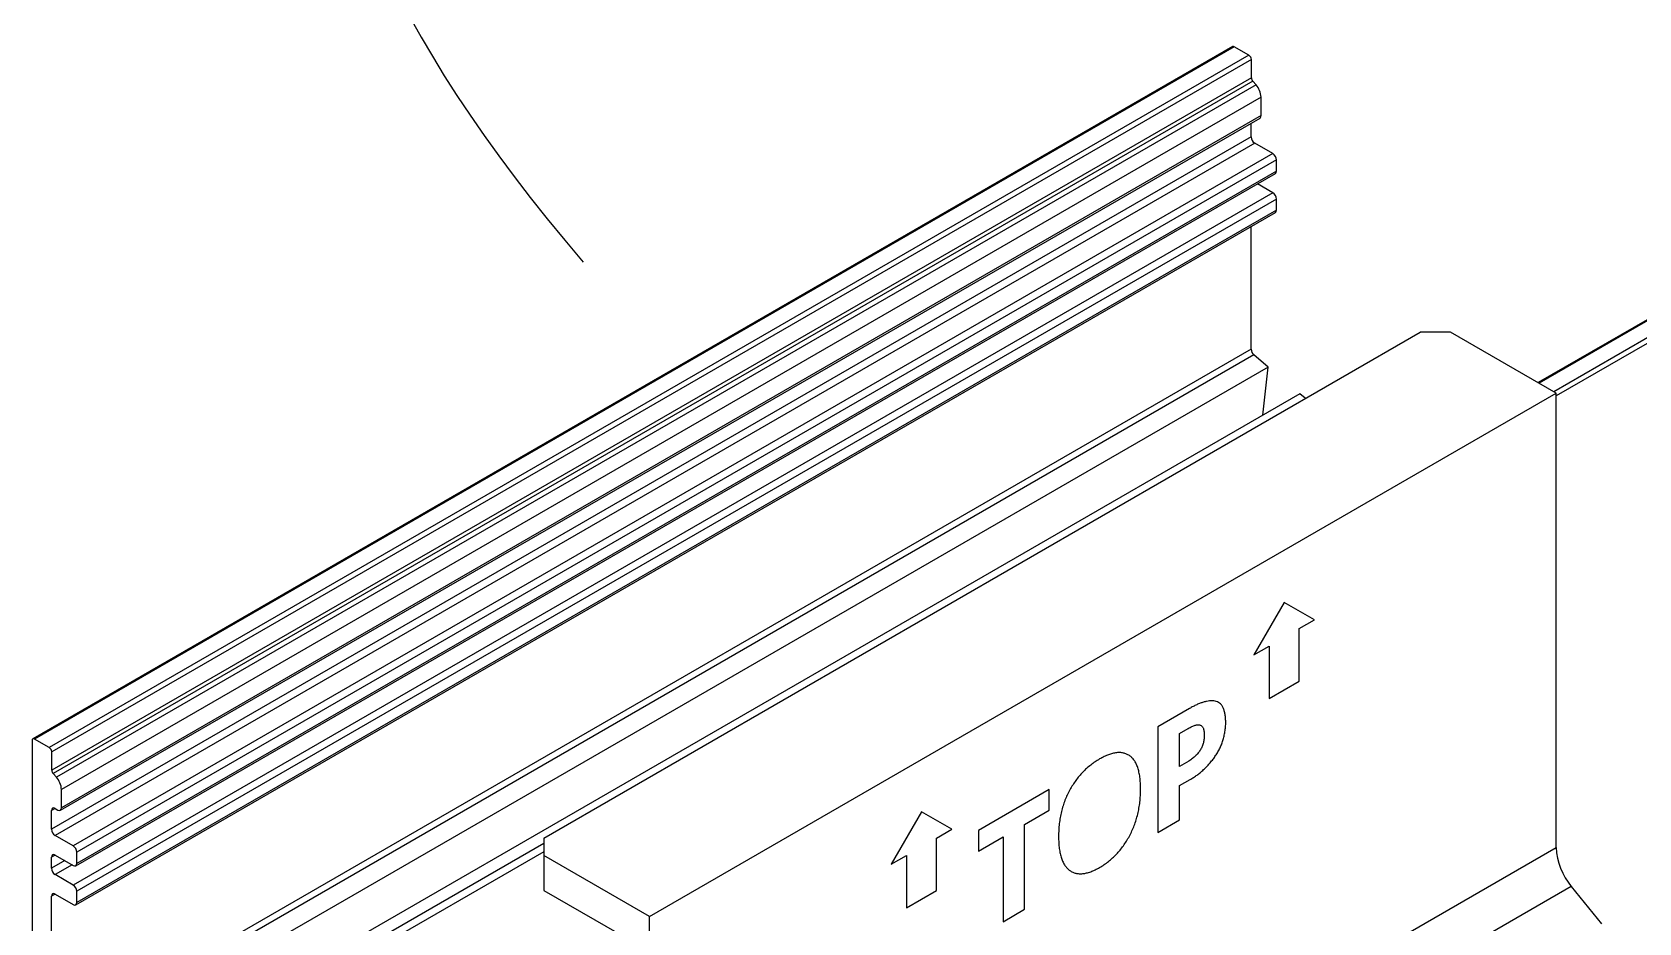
# Model space of a CAD drawing. Extents: x -3.9 to 19, y -12.2 to 0.
# Drawn here: x 10.1 to 14.798, y -8.125 to -5.52 of the extents above; entities that cross this region are included whole.
import ezdxf

# ---------------------------------------------------------------- set-up
doc = ezdxf.new("R2010")
doc.units = 0
doc.header["$LTSCALE"] = 0.5
doc.header["$MEASUREMENT"] = 0
doc.layers.add('Dimension', color=10, linetype='CONTINUOUS')
doc.layers.add('Housing', color=150, linetype='CONTINUOUS')
doc.layers.add('Jig', color=41, linetype='CONTINUOUS', lineweight=13)

msp = doc.modelspace()

# ---------------------------------------------------------------- linework, layer by layer
at = {"layer": 'Dimension', "transparency": 16777216}
msp.add_open_spline([(10.980005, -0.237472), (12.155356, -1.604422), (11.345613, -3.21511), (10.535871, -4.825799), (11.711222, -6.192749)], degree=3, dxfattribs=at)
at = {"layer": 'Housing', "linetype": 'Continuous', "lineweight": 25, "transparency": 16777216}
for p, q in [((13.609911, -5.562744), (10.101649, -7.587195)), ((13.614911, -5.563239), (10.106649, -7.58769)), ((13.658044, -5.58814), (10.149782, -7.612591)), ((13.658044, -5.58814), (13.614911, -5.563239)), ((13.665115, -5.600387), (10.156853, -7.624838)), ((13.665115, -5.654107), (13.665115, -5.600387)), ((13.665115, -5.654107), (10.156853, -7.678558)), ((13.669112, -5.663767), (10.16085, -7.688218)), ((13.67877, -5.674727), (10.170508, -7.699178)), ((13.67877, -5.674727), (13.669112, -5.663767)), ((13.693558, -5.710472), (10.185296, -7.734923)), ((13.693558, -5.764617), (13.693558, -5.710472)), ((10.182188, -7.795935), (13.69045, -5.771484)), ((13.693558, -5.764617), (10.185295, -7.789068)), ((13.664373, -5.826849), (13.664373, -5.786538)), ((13.664373, -5.826849), (10.156111, -7.8513)), ((13.674979, -5.84522), (10.166717, -7.869671)), ((13.727804, -5.875715), (13.674979, -5.84522)), ((13.727804, -5.875715), (10.219542, -7.900166)), ((13.738411, -5.894086), (10.230149, -7.918537)), ((13.738411, -5.926747), (13.738411, -5.894086)), ((10.227041, -7.958066), (13.735304, -5.933615)), ((13.738411, -5.926747), (10.230149, -7.951198)), ((13.727804, -5.990029), (13.682692, -5.963987)), ((13.727804, -5.990029), (10.219542, -8.01448)), ((13.738411, -6.0084), (10.230149, -8.032851)), ((13.738411, -6.041062), (13.738411, -6.0084)), ((10.227041, -8.07238), (13.735304, -6.047929)), ((13.738411, -6.041062), (10.230149, -8.065513)), ((13.664373, -6.447745), (13.664373, -6.088877)), ((14.907997, -6.312113), (14.50354, -6.545284)), ((14.912997, -6.312608), (14.506469, -6.546975)), ((14.95613, -6.337509), (14.549602, -6.571875)), ((14.963201, -6.349756), (14.556491, -6.584227)), ((13.664373, -6.447745), (10.156111, -8.472196)), ((13.672597, -6.464428), (10.164335, -8.488879)), ((13.714357, -6.499651), (13.672597, -6.464428)), ((13.714357, -6.499651), (10.206095, -8.524102)), ((13.698337, -6.640624), (13.714357, -6.499651)), ((13.807073, -6.577852), (10.298811, -8.602303)), ((13.82286, -6.591168), (13.807073, -6.577852)), ((10.099578, -7.591774), (10.099578, -10.951786)), ((10.149782, -7.612591), (10.106649, -7.58769)), ((10.156853, -7.678558), (10.156853, -7.624838)), ((10.170508, -7.699178), (10.16085, -7.688218)), ((10.185295, -7.789068), (10.185296, -7.734923)), ((10.166719, -7.790591), (10.156111, -7.796715)), ((10.156111, -7.8513), (10.156111, -7.796715)), ((10.166717, -7.79059), (10.174689, -7.795192)), ((10.219542, -7.900166), (10.166717, -7.869671)), ((11.59551, -7.893271), (10.326372, -8.62555)), ((10.166719, -7.926829), (10.156111, -7.932953)), ((10.156111, -7.965614), (10.156111, -7.932953)), ((10.166717, -7.926828), (10.219542, -7.957323)), ((10.230149, -7.951198), (10.230149, -7.918537)), ((11.59551, -7.917139), (10.334325, -8.644827)), ((10.195008, -7.94316), (10.156111, -7.965614)), ((10.216222, -7.955407), (10.166717, -7.983985)), ((10.219542, -8.01448), (10.166717, -7.983985)), ((10.230149, -8.065513), (10.230149, -8.032851)), ((10.166719, -8.041144), (10.156111, -8.047268)), ((10.156111, -8.472196), (10.156111, -8.047268)), ((10.166717, -8.041143), (10.219542, -8.071638))]:
    msp.add_line(p, q, dxfattribs=at)
for centre, radius, start, end in [((13.611982, -5.567328), 0.00503, 54.382423, 114.307119), ((13.649763, -5.601085), 0.015368, 2.605478, 57.394522), ((13.680601, -5.653357), 0.015504, 182.771422, 222.181008), ((13.636262, -5.713245), 0.057363, 2.770644, 42.181097), ((13.686208, -5.765428), 0.007394, 305.012981, 6.297654), ((13.687401, -5.825801), 0.023052, 182.605478, 237.394522), ((13.715383, -5.895134), 0.023052, 2.605478, 57.394522), ((13.731061, -5.927558), 0.007395, 305.013333, 6.298847), ((13.715383, -6.009448), 0.023052, 2.605478, 57.394522), ((13.731061, -6.041873), 0.007395, 305.013333, 6.298847), ((13.687845, -6.446543), 0.023502, 182.932409, 229.552016), ((10.103889, -7.591074), 0.004367, 50.796715, 189.214037), ((10.141501, -7.625537), 0.015368, 2.605478, 57.394522), ((10.172338, -7.677808), 0.015504, 182.771422, 222.181008), ((10.128, -7.737696), 0.057363, 2.770644, 42.181097), ((10.162577, -7.795667), 0.006551, 50.796715, 189.214037), ((10.178829, -7.790116), 0.006551, 230.796437, 9.212317), ((10.179139, -7.850252), 0.023052, 182.605478, 237.394522), ((10.162577, -7.931904), 0.006551, 50.796715, 189.214037), ((10.207121, -7.919585), 0.023052, 2.605478, 57.394522), ((10.179139, -7.964566), 0.023052, 182.605478, 237.394522), ((10.223683, -7.952247), 0.006551, 230.796715, 9.214037), ((10.207121, -8.033899), 0.023052, 2.605478, 57.394522), ((10.162577, -8.046219), 0.006551, 50.796715, 189.214037), ((10.223683, -8.066562), 0.006551, 230.796715, 9.214037)]:
    msp.add_arc(centre, radius, start, end, dxfattribs=at)
at = {"layer": 'Jig', "linetype": 'Continuous', "lineweight": 25, "transparency": 16777216}
for p, q in [((11.59551, -7.87699), (14.158747, -6.397265)), ((14.247135, -6.397265), (14.158747, -6.397265)), ((14.556491, -6.575852), (14.247135, -6.397265)), ((11.904866, -8.106603), (14.556491, -6.575852)), ((14.556491, -7.90455), (14.556491, -6.575852)), ((13.761003, -7.188177), (13.672616, -7.341269)), ((13.849391, -7.239219), (13.761003, -7.188177)), ((13.805197, -7.264731), (13.849391, -7.239219)), ((13.805197, -7.417831), (13.805197, -7.264731)), ((13.672616, -7.341269), (13.71681, -7.315756)), ((13.71681, -7.315756), (13.71681, -7.468856)), ((13.71681, -7.468856), (13.805197, -7.417831)), ((13.484009, -7.498514), (13.391248, -7.551996)), ((13.391248, -7.551996), (13.391248, -7.86066)), ((13.45479, -7.571385), (13.480438, -7.556579)), ((13.45479, -7.667741), (13.45479, -7.571385)), ((13.482006, -7.652029), (13.45479, -7.667741)), ((13.074115, -7.735073), (12.866791, -7.854758)), ((13.074115, -7.795499), (13.074115, -7.735073)), ((13.45479, -7.723812), (13.485648, -7.705998)), ((13.45479, -7.823978), (13.45479, -7.723812)), ((13.00202, -7.837119), (13.074115, -7.795499)), ((12.700353, -7.800477), (12.611966, -7.953569)), ((12.788741, -7.851519), (12.700353, -7.800477)), ((13.00202, -8.085357), (13.00202, -7.837119)), ((13.391248, -7.86066), (13.45479, -7.823978)), ((11.59551, -7.87699), (11.59551, -7.928015)), ((12.744547, -7.877032), (12.788741, -7.851519)), ((12.744547, -8.030132), (12.744547, -7.877032)), ((12.866791, -7.854758), (12.866791, -7.915185)), ((12.866791, -7.915185), (12.938886, -7.873565)), ((12.938886, -7.873565), (12.938886, -8.121803)), ((11.59551, -7.928015), (11.59551, -8.030082)), ((11.904866, -8.106603), (11.59551, -7.928015)), ((11.904866, -9.435301), (14.556491, -7.90455)), ((12.611966, -7.953569), (12.65616, -7.928057)), ((12.65616, -7.928057), (12.65616, -8.081157)), ((13.22125, -7.963153), (13.221251, -7.963152)), ((11.59551, -8.030082), (11.816478, -8.157644)), ((14.600685, -8.018455), (11.94906, -9.549206)), ((12.65616, -8.081157), (12.744547, -8.030132)), ((14.600685, -8.018455), (14.689072, -8.128408)), ((11.904866, -9.435301), (11.904866, -8.106603)), ((12.938886, -8.121803), (13.00202, -8.085357))]:
    msp.add_line(p, q, dxfattribs=at)
msp.add_arc((14.748147, -7.895715), 0.19186, 182.639287, 219.772072, dxfattribs=at)
for points, knots in [([(13.590197, -7.538128), (13.590012, -7.533646), (13.589652, -7.524978), (13.588, -7.513192), (13.585488, -7.50295), (13.582047, -7.49432), (13.577575, -7.487437), (13.572306, -7.482041), (13.566049, -7.478343), (13.558839, -7.476435), (13.551035, -7.475729), (13.54277, -7.476009), (13.534061, -7.477268), (13.524904, -7.479598), (13.515323, -7.482787), (13.505277, -7.487046), (13.494784, -7.492284), (13.487644, -7.496412), (13.484009, -7.498514)], [0, 0, 0, 0, 0.07589868, 0.14679792, 0.21254868, 0.2747356, 0.33362825, 0.39025223, 0.44619676, 0.50274123, 0.5600415, 0.61807683, 0.67692769, 0.73734286, 0.79940984, 0.86373385, 0.93062828, 1, 1, 1, 1]), ([(13.480438, -7.556579), (13.482277, -7.555544), (13.485868, -7.553522), (13.491097, -7.550894), (13.496001, -7.548802), (13.500553, -7.547255), (13.504759, -7.546242), (13.508594, -7.545813), (13.512136, -7.545805), (13.515307, -7.546414), (13.518149, -7.547603), (13.520566, -7.549508), (13.522636, -7.552022), (13.52439, -7.555148), (13.525638, -7.559073), (13.526575, -7.563588), (13.527188, -7.568721), (13.527237, -7.572498), (13.527262, -7.574459)], [0, 0, 0, 0, 0.078567141, 0.153421224, 0.223679878, 0.289674822, 0.351806106, 0.410552764, 0.466095522, 0.520556445, 0.572894263, 0.625867313, 0.679867272, 0.73578908, 0.795763527, 0.859295729, 0.926950354, 1, 1, 1, 1]), ([(13.485648, -7.705998), (13.489151, -7.703982), (13.496051, -7.70001), (13.506191, -7.692901), (13.51595, -7.685417), (13.52531, -7.677268), (13.534285, -7.668559), (13.542864, -7.659238), (13.551025, -7.649331), (13.558756, -7.638897), (13.565929, -7.627957), (13.572176, -7.616409), (13.577531, -7.604409), (13.581861, -7.591961), (13.585372, -7.579076), (13.587925, -7.565755), (13.589668, -7.551926), (13.590017, -7.542821), (13.590197, -7.538128)], [0, 0, 0, 0, 0.06625418, 0.1305074, 0.19272371, 0.25331388, 0.31303565, 0.37195716, 0.43052462, 0.48919227, 0.54778568, 0.60567671, 0.66445615, 0.72497444, 0.78767312, 0.85403404, 0.92475038, 1, 1, 1, 1]), ([(13.527262, -7.574459), (13.527251, -7.576509), (13.527229, -7.580479), (13.526738, -7.586517), (13.525958, -7.592358), (13.524687, -7.598062), (13.523172, -7.603569), (13.521242, -7.608901), (13.51889, -7.614022), (13.516287, -7.619022), (13.513214, -7.623805), (13.509829, -7.628453), (13.506071, -7.632887), (13.50195, -7.637074), (13.497469, -7.641097), (13.492639, -7.644941), (13.487446, -7.648738), (13.483855, -7.650911), (13.482006, -7.652029)], [0, 0, 0, 0, 0.07289813, 0.14122738, 0.20619672, 0.26770798, 0.32590514, 0.38278025, 0.43737884, 0.49131281, 0.5469995, 0.60292706, 0.66051825, 0.72127329, 0.78434257, 0.85199671, 0.92381186, 1, 1, 1, 1]), ([(13.22125, -7.645847), (13.216786, -7.648558), (13.208062, -7.653856), (13.195338, -7.663146), (13.183316, -7.673195), (13.171981, -7.684088), (13.161386, -7.695868), (13.151524, -7.708512), (13.142331, -7.721952), (13.133882, -7.736231), (13.126342, -7.75125), (13.119672, -7.766888), (13.114083, -7.783125), (13.109505, -7.799943), (13.105839, -7.817379), (13.103239, -7.835368), (13.101574, -7.85398), (13.101259, -7.866313), (13.101096, -7.872672)], [0, 0, 0, 0, 0.06502404, 0.12707058, 0.18663629, 0.24428201, 0.3007457, 0.35635223, 0.41227377, 0.46914428, 0.52689148, 0.58562858, 0.64641908, 0.70972261, 0.77623528, 0.84667603, 0.92094192, 1, 1, 1, 1]), ([(13.341286, -7.734014), (13.341147, -7.727851), (13.340877, -7.715878), (13.339212, -7.699255), (13.336586, -7.684334), (13.332937, -7.671162), (13.328358, -7.659631), (13.322769, -7.649845), (13.316098, -7.641913), (13.308565, -7.635584), (13.300092, -7.631117), (13.290986, -7.62808), (13.281043, -7.626972), (13.270481, -7.627263), (13.259131, -7.629536), (13.247154, -7.633198), (13.234436, -7.638639), (13.225714, -7.643407), (13.22125, -7.645847)], [0, 0, 0, 0, 0.0788202, 0.15314265, 0.22307399, 0.28963731, 0.35298906, 0.41382585, 0.47260768, 0.53039886, 0.58731268, 0.64322549, 0.69911923, 0.75574699, 0.81343661, 0.87283265, 0.93492645, 1, 1, 1, 1]), ([(13.221251, -7.963152), (13.225715, -7.960417), (13.23444, -7.95507), (13.247153, -7.945745), (13.259161, -7.93555), (13.270455, -7.924456), (13.281084, -7.912522), (13.290986, -7.899703), (13.300119, -7.885952), (13.308547, -7.871448), (13.316122, -7.856192), (13.322753, -7.840322), (13.328348, -7.823888), (13.332938, -7.80691), (13.336586, -7.78939), (13.339206, -7.771328), (13.340878, -7.752689), (13.341147, -7.740359), (13.341286, -7.734014)], [0, 0, 0, 0, 0.06463569, 0.12634022, 0.18539326, 0.24296327, 0.29932336, 0.35527939, 0.41133653, 0.46865517, 0.52671143, 0.58604599, 0.64722915, 0.71067823, 0.7773326, 0.84734263, 0.92143718, 1, 1, 1, 1]), ([(13.101096, -7.872672), (13.10126, -7.878843), (13.101578, -7.890833), (13.103231, -7.907553), (13.105856, -7.922587), (13.109503, -7.935897), (13.114093, -7.947574), (13.119688, -7.957548), (13.126318, -7.965765), (13.133897, -7.972267), (13.142323, -7.977073), (13.151502, -7.980181), (13.161364, -7.981658), (13.171989, -7.981294), (13.183297, -7.979359), (13.195329, -7.975653), (13.208059, -7.970301), (13.216786, -7.965572), (13.22125, -7.963153)], [0, 0, 0, 0, 0.078553158, 0.152627431, 0.222618296, 0.28925442, 0.352686138, 0.413852548, 0.473170877, 0.531211246, 0.588514199, 0.644778449, 0.700477999, 0.756822664, 0.814376921, 0.87369048, 0.935378114, 1, 1, 1, 1])]:
    msp.add_open_spline(points, degree=3, knots=knots, dxfattribs=at)

doc.saveas('drawing.dxf')
